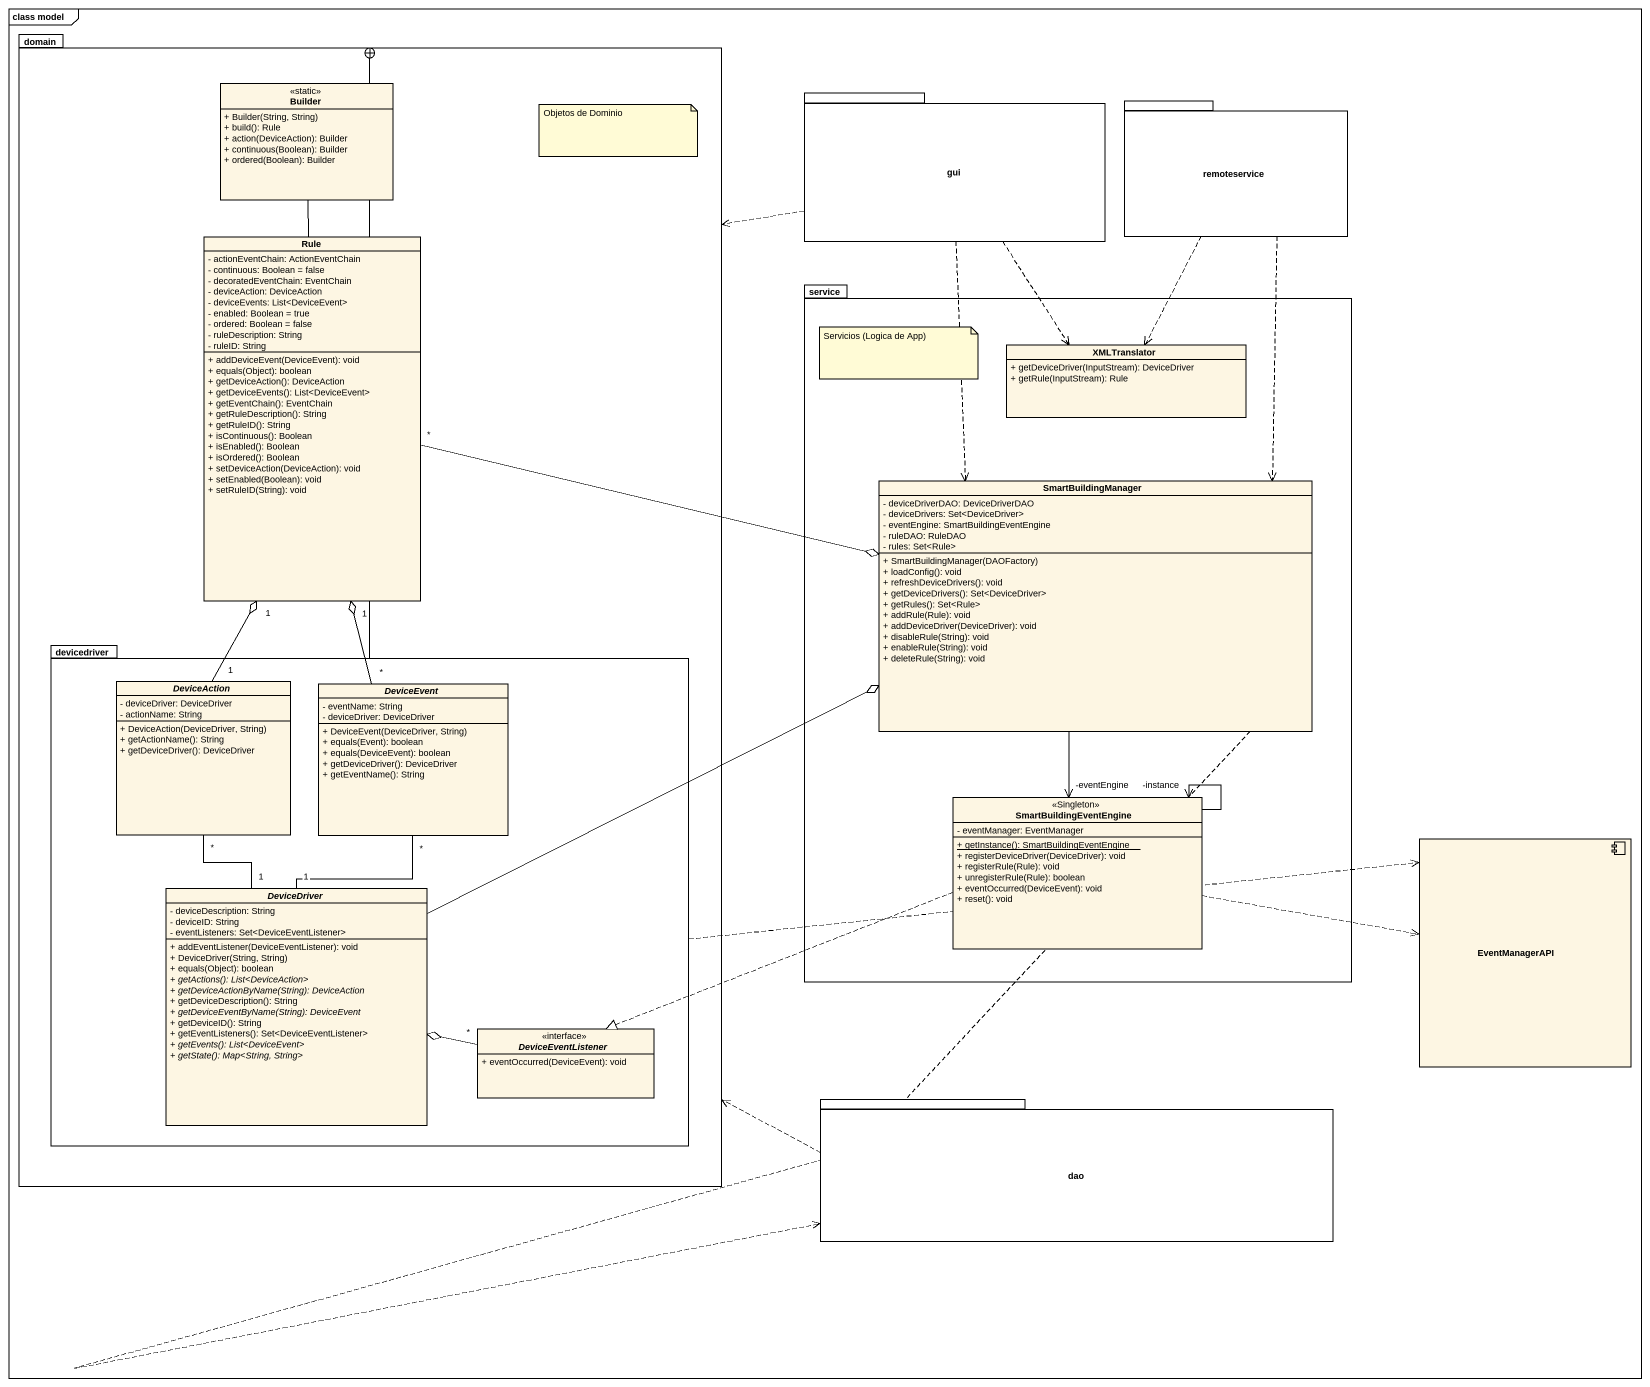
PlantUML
@startuml
mainframe class model
allowmixing
hide circle
hide empty members
skinparam classAttributeIconSize 0
package domain {
  class Builder <<static>> {
    + Builder(String, String)
    + build(): Rule
    + action(DeviceAction): Builder
    + continuous(Boolean): Builder
    + ordered(Boolean): Builder
  }
  class Rule {
    - actionEventChain: ActionEventChain
    - continuous: Boolean = false
    - decoratedEventChain: EventChain
    - deviceAction: DeviceAction
    - deviceEvents: List<DeviceEvent>
    - enabled: Boolean = true
    - ordered: Boolean = false
    - ruleDescription: String
    - ruleID: String
    + addDeviceEvent(DeviceEvent): void
    + equals(Object): boolean
    + getDeviceAction(): DeviceAction
    + getDeviceEvents(): List<DeviceEvent>
    + getEventChain(): EventChain
    + getRuleDescription(): String
    + getRuleID(): String
    + isContinuous(): Boolean
    + isEnabled(): Boolean
    + isOrdered(): Boolean
    + setDeviceAction(DeviceAction): void
    + setEnabled(Boolean): void
    + setRuleID(String): void
  }
  package devicedriver {
    abstract class DeviceAction {
      - deviceDriver: DeviceDriver
      - actionName: String
      + DeviceAction(DeviceDriver, String)
      + getActionName(): String
      + getDeviceDriver(): DeviceDriver
    }
    abstract class DeviceEvent {
      - eventName: String
      - deviceDriver: DeviceDriver
      + DeviceEvent(DeviceDriver, String)
      + equals(Event): boolean
      + equals(DeviceEvent): boolean
      + getDeviceDriver(): DeviceDriver
      + getEventName(): String
    }
    abstract class DeviceDriver {
      - deviceDescription: String
      - deviceID: String
      - eventListeners: Set<DeviceEventListener>
      + addEventListener(DeviceEventListener): void
      + DeviceDriver(String, String)
      + equals(Object): boolean
      {abstract} + getActions(): List<DeviceAction>
      {abstract} + getDeviceActionByName(String): DeviceAction
      + getDeviceDescription(): String
      {abstract} + getDeviceEventByName(String): DeviceEvent
      + getDeviceID(): String
      + getEventListeners(): Set<DeviceEventListener>
      {abstract} + getEvents(): List<DeviceEvent>
      {abstract} + getState(): Map<String, String>
    }
    interface DeviceEventListener <<interface>> {
      + eventOccurred(DeviceEvent): void
    }
  }
}
package gui {
}
package remoteservice {
}
package service {
  class XMLTranslator {
    + getDeviceDriver(InputStream): DeviceDriver
    + getRule(InputStream): Rule
  }
  class SmartBuildingManager {
    - deviceDriverDAO: DeviceDriverDAO
    - deviceDrivers: Set<DeviceDriver>
    - eventEngine: SmartBuildingEventEngine
    - ruleDAO: RuleDAO
    - rules: Set<Rule>
    + SmartBuildingManager(DAOFactory)
    + loadConfig(): void
    + refreshDeviceDrivers(): void
    + getDeviceDrivers(): Set<DeviceDriver>
    + getRules(): Set<Rule>
    + addRule(Rule): void
    + addDeviceDriver(DeviceDriver): void
    + disableRule(String): void
    + enableRule(String): void
    + deleteRule(String): void
  }
  class SmartBuildingEventEngine <<Singleton>> {
    - eventManager: EventManager
    {static} + getInstance(): SmartBuildingEventEngine
    + registerDeviceDriver(DeviceDriver): void
    + registerRule(Rule): void
    + unregisterRule(Rule): boolean
    + eventOccurred(DeviceEvent): void
    + reset(): void
  }
}
component EventManagerAPI
package dao {
}
Builder -- Rule
gui ..> domain
gui ..> XMLTranslator
gui ..> SmartBuildingManager
remoteservice ..> XMLTranslator
remoteservice ..> SmartBuildingManager
Rule "*" -right-o SmartBuildingManager
SmartBuildingManager --> "-eventEngine" SmartBuildingEventEngine
SmartBuildingManager ..> dao
devicedriver -up-+ domain
devicedriver .right.> EventManagerAPI
DeviceAction "1" -up-o "1" Rule
DeviceEvent "*" -up-o "1" Rule
SmartBuildingEventEngine --> "-instance" SmartBuildingEventEngine
SmartBuildingEventEngine .right.> EventManagerAPI
SmartBuildingEventEngine .left.|> DeviceEventListener
DeviceDriver -right-o SmartBuildingManager
DeviceDriver "1" -up- "*" DeviceAction
DeviceDriver "1" -up- "*" DeviceEvent
DeviceEventListener "*" -left-o DeviceDriver
dao .up.> domain
note as N1
  Objetos de Dominio
end note
note as N2
  Servicios (Logica de App)
end note
@enduml
